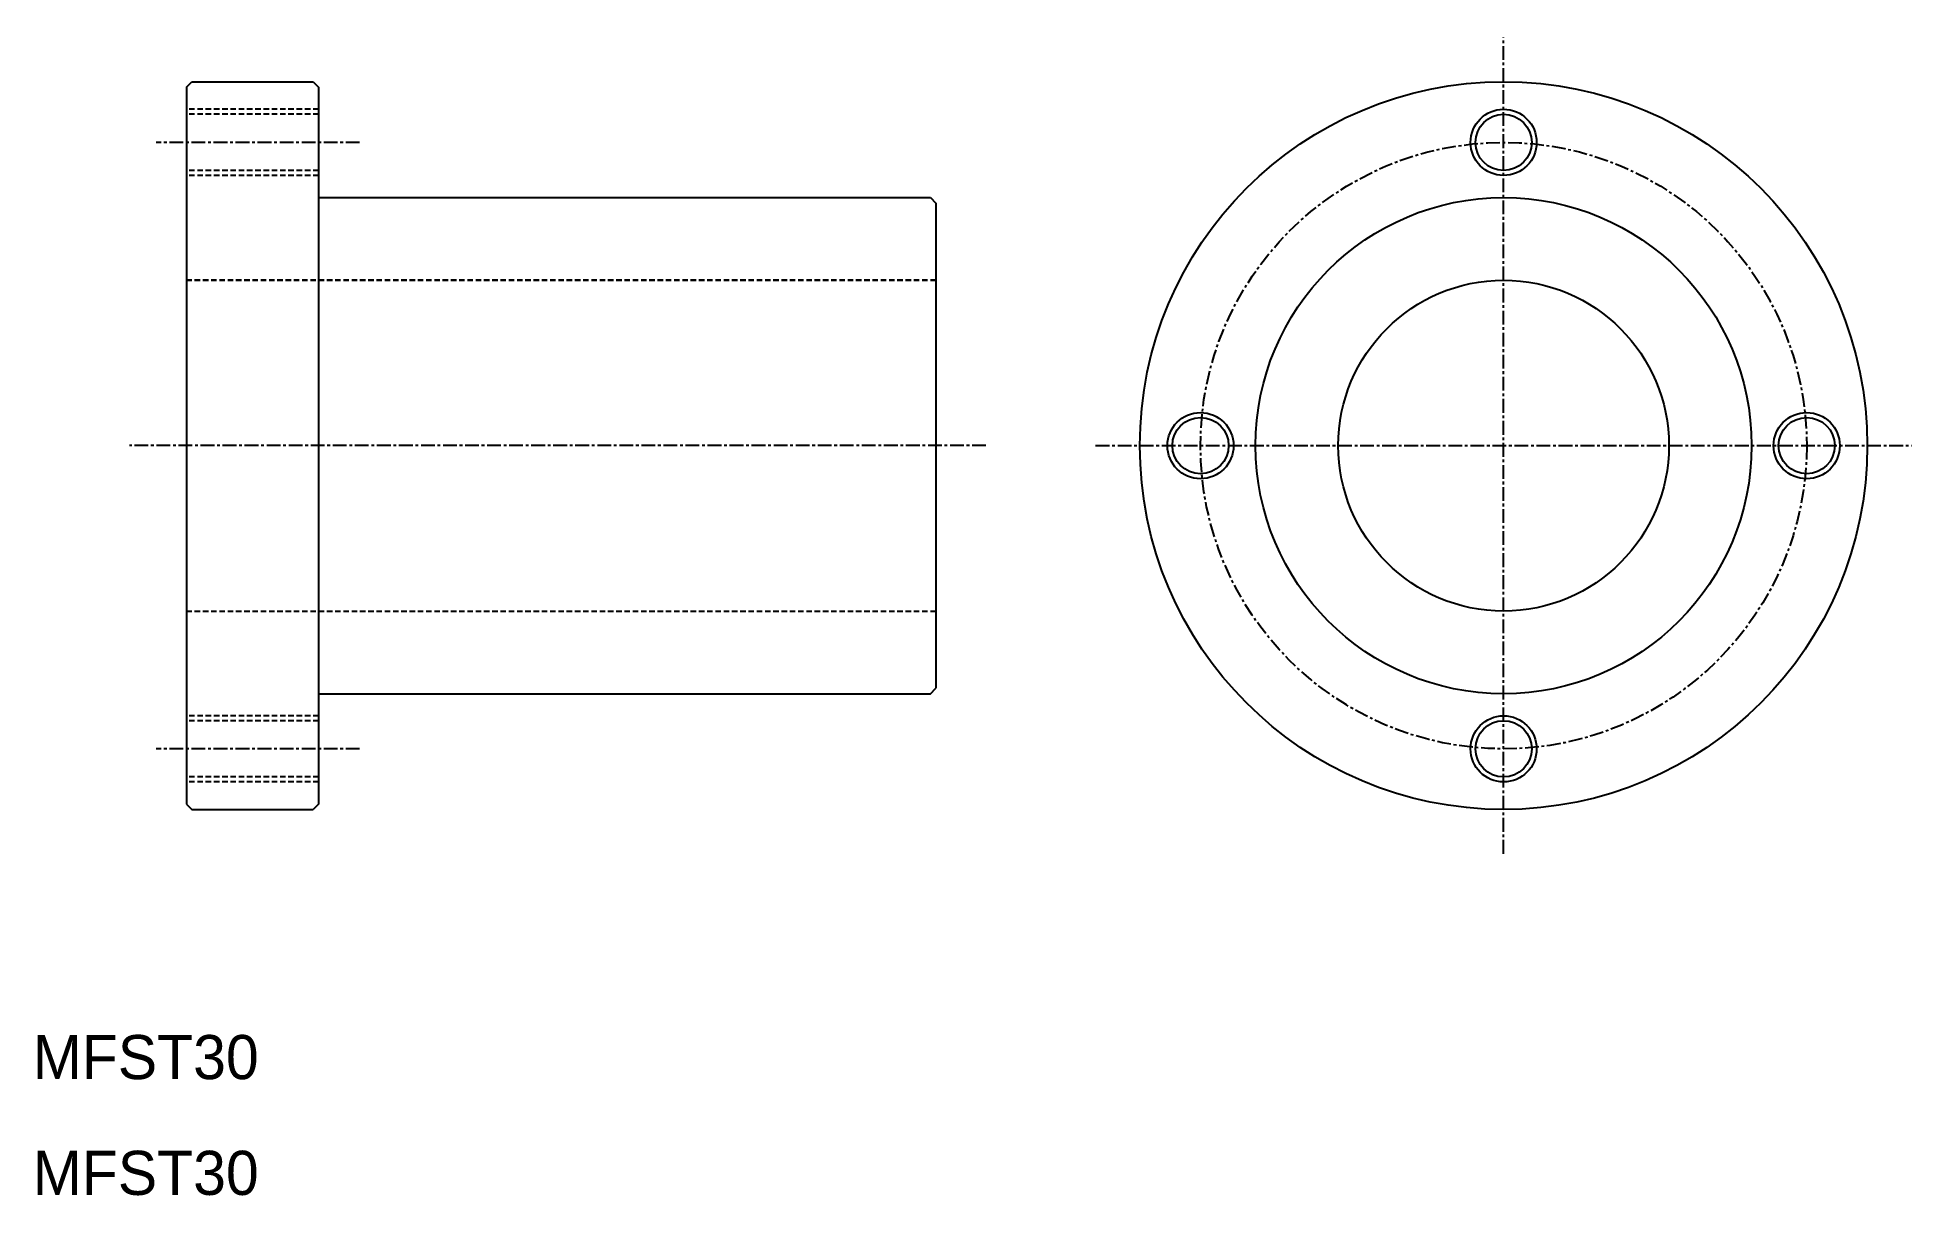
# Model space of a CAD drawing. Extents: x 77 to 247, y -6 to 99.
import ezdxf

# ---------------------------------------------------------------- set-up
doc = ezdxf.new("R2010")
doc.units = 0
doc.linetypes.add('CENTER', pattern=[2, 1.25, -0.25, 0.25, -0.25])
doc.linetypes.add('DASHED', pattern=[0.75, 0.5, -0.25])
doc.layers.get('0').update_dxf_attribs({"linetype": 'CONTINUOUS'})
doc.layers.add('CENTER', color=1, linetype='CENTER')

msp = doc.modelspace()

# ---------------------------------------------------------------- linework, layer by layer
at = {"color": 7, "linetype": 'CONTINUOUS'}
for p, q in [((90.87, 94.81), (91.37, 95.31)), ((91.37, 95.31), (102.37, 95.31)), ((102.37, 95.31), (102.87, 94.81)), ((90.87, 94.81), (90.87, 29.81)), ((102.87, 94.81), (102.87, 29.81)), ((102.87, 84.81), (158.37, 84.81)), ((158.37, 84.81), (158.87, 84.31)), ((158.87, 84.31), (158.87, 40.31)), ((102.87, 39.81), (158.37, 39.81)), ((158.37, 39.81), (158.87, 40.31)), ((90.87, 29.81), (91.37, 29.31)), ((91.37, 29.31), (102.37, 29.31)), ((102.87, 29.81), (102.37, 29.31)), ((102.87, 29.81), (102.37, 29.31))]:
    msp.add_line(p, q, dxfattribs=at)
at = {"color": 3, "linetype": 'DASHED'}
for p, q in [((102.87, 92.81), (90.87, 92.81)), ((102.87, 92.36), (90.87, 92.36)), ((102.87, 87.26), (90.87, 87.26)), ((102.87, 86.81), (90.87, 86.81)), ((158.87, 77.31), (90.87, 77.31)), ((90.87, 77.31), (158.87, 77.31)), ((90.87, 47.31), (158.87, 47.31)), ((102.87, 37.81), (90.87, 37.81)), ((102.87, 37.36), (90.87, 37.36)), ((102.87, 32.26), (90.87, 32.26)), ((102.87, 31.81), (90.87, 31.81))]:
    msp.add_line(p, q, dxfattribs=at)
at = {"color": 7, "linetype": 'CONTINUOUS'}
for centre, radius in [((210.38, 62.31), 33), ((210.38, 89.81), 2.55), ((210.38, 62.31), 22.5), ((210.38, 62.31), 15), ((182.88, 62.31), 2.55), ((237.88, 62.31), 2.55), ((210.38, 34.81), 2.55)]:
    msp.add_circle(centre, radius, dxfattribs=at)
at = {"color": 3, "linetype": 'CONTINUOUS'}
for centre in [(210.38, 89.81), (182.88, 62.31), (237.88, 62.31), (210.38, 34.81)]:
    msp.add_circle(centre, 3, dxfattribs=at)
at = {"layer": 'CENTER', "color": 1, "linetype": 'CENTER'}
for p, q in [((210.38, 25.3), (210.38, 99.32)), ((106.59, 89.81), (88.12, 89.81)), ((163.41, 62.31), (85.71, 62.31)), ((173.37, 62.31), (247.39, 62.31)), ((106.59, 34.81), (88.12, 34.81))]:
    msp.add_line(p, q, dxfattribs=at)
msp.add_circle((210.38, 62.31), 27.5, dxfattribs=at)

# ---------------------------------------------------------------- texts
at = {"color": 7, "linetype": 'CONTINUOUS'}
for p in [(76.93, 4.86), (76.93, -5.64)]:
    msp.add_text('MFST30', height=4, dxfattribs=at).set_placement(p)

doc.saveas('drawing.dxf')
